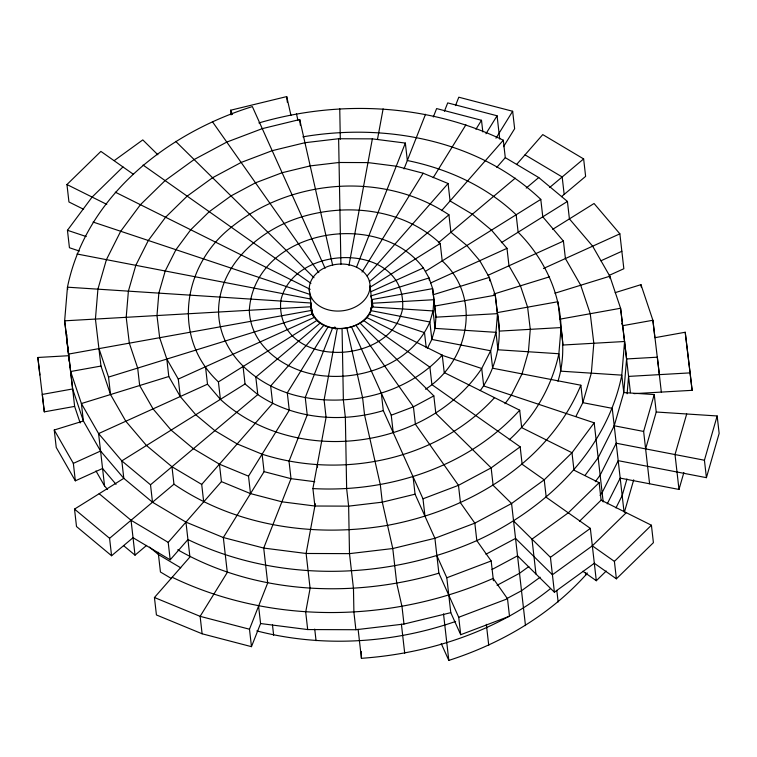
<?xml version="1.0" encoding="UTF-8"?>
<svg xmlns="http://www.w3.org/2000/svg" width="757" height="757" viewBox="0 0 757 757"><rect width="100%" height="100%" fill="white"/><g stroke="black" fill="none" stroke-linecap="round" stroke-linejoin="round"><path stroke-width="1.14" d="M66.928 334.793L66.635 338.275L72.644 388.956L83.384 420.996L100.577 451.03L123.807 478.329L152.498 502.222L185.948 522.122L223.324 537.527L263.71 548.068L306.121 553.481L349.497 553.641L392.779 548.532L434.906 538.284L474.828 523.153L511.571 503.509L544.226 479.834L571.989 452.724L594.179 422.822L483.704 385.966L481.717 368.517L490.65 350.775L495.958 332.332L497.51 313.644L435.956 317.164L435.029 328.377L431.84 339.439L427.459 348.154M371.971 299.545L432.635 288.635L435.956 317.164L432.635 288.635L429.049 277.961L370.779 295.978C383.004 333.506 308.165 342.249 311.174 303.018L67.458 287.187L64.648 320.826L68.622 355.714L37.85 357.474L39.837 374.923M258.894 122.937C338.966 99.555 427.714 103.879 503.301 140.206L505.288 157.655L538.738 177.545L567.428 201.438L569.415 218.887L592.646 246.186L609.839 276.229L620.579 308.26L626.578 358.95L623.777 392.58L614.22 425.775L598.153 457.72L584.981 475.472M627.118 393.791L628.565 376.399L690.119 372.879L692.116 390.328L633.978 393.649M337.253 328.727L324.091 399.923L326.078 417.372L312.906 488.568L314.893 506.017L348.636 506.14L382.304 502.165L415.063 494.198L434.906 538.284L438.88 573.181L458.723 617.267L460.71 634.716L509.499 616.217L507.512 598.768L493.157 578.405C392.353 622.869 272.17 625.348 172.18 577.26M348.958 265.442L372.359 138.862L405.345 143.073L407.332 160.522C447.548 168.745 486.259 186.203 516.151 214.761L518.138 232.21C543.403 257.56 559.972 291.521 561.051 327.573C563.889 345.362 563.388 364.032 557.956 381.282M377.488 139.364L383.127 108.847M315.309 503.755L306.121 553.481L310.096 588.378L305.705 612.11L307.692 629.559L355.894 629.729L403.983 624.052L450.784 612.668L460.71 634.716M325.103 268.252L252.355 106.595C167.458 132.929 85.957 196.309 67.458 287.187L67.723 289.515M626.957 478.963L622.178 495.561L615.952 507.928M649.591 483.78L643.63 431.443L654.247 394.558L623.777 392.58L621.79 375.141L624.591 341.502L620.579 308.26L559.915 319.17L563.038 345.022L624.591 341.502L630.43 392.684M624.478 511.902L633.713 479.815M645.617 448.892L656.234 412.007L654.247 394.558M686.694 413.984L675.017 454.56L678.991 489.448L620.191 478.121L607.228 503.878M678.991 489.448L683.864 472.548M600.046 495.409L602.127 492.608L618.204 460.672L706.413 477.667L704.426 460.228L717.163 415.962L656.234 412.007M706.413 477.667L719.15 433.411L717.163 415.962M332.541 328.122L305.241 397.52L307.228 414.968L289.023 461.231L291.01 478.67L263.71 548.068L267.685 582.956L249.488 629.218L251.475 646.667L202.11 633.789L156.425 614.958L154.437 597.51L189.922 557.01L185.948 522.122M356.528 267.145L405.345 143.073M404.02 168.934L425.529 114.26M433.316 116.985L436.619 108.573L481.499 120.287L482.824 131.917M444.397 111.298L447.709 102.895L497.075 115.774L499.724 139.033M455.487 105.62L458.799 97.208L512.65 111.26L514.637 128.709L503.519 146.678M251.475 646.667L260.578 623.541L258.591 606.092M372.813 306.727L372.416 303.235L433.969 299.715L433.032 310.928L429.853 321.99L431.84 339.439L490.65 350.775L492.637 368.224L580.846 385.218C548.323 463.322 468.006 510.483 387.537 525.349C314.581 537.811 235.824 526.446 173.959 484.187L171.971 466.738L146.47 445.504L125.813 421.233L110.531 394.539L100.984 366.057L95.429 319.066L97.918 289.165L106.415 259.66L120.694 231.273L140.424 204.702L165.102 180.592L194.133 159.547L226.788 142.089L262.272 128.643L299.715 119.53L332.654 265.253M575.954 416.331L582.833 402.667L591.331 373.163L593.819 343.262L590.242 313.71L580.704 285.238L565.413 258.534L563.426 241.095L542.778 216.824L540.791 199.375C478.301 140.045 385.9 122.71 302.876 136.847M328.055 326.958L287.291 392.836L289.278 410.285L248.514 476.162L250.501 493.611L281.916 501.806L314.893 506.017M362.026 272.056L423.172 173.23L448.087 183.506L450.074 200.955L472.377 214.212L491.501 230.147L506.991 248.343L508.978 265.792L520.438 285.815L527.601 307.172L530.279 329.333L528.405 351.759L522.037 373.882L511.325 395.182L504.985 403.718M433.184 177.706L465.924 124.801M423.172 173.23L396.242 166.209L367.978 162.594L339.051 162.49L310.2 165.897L282.115 172.728L255.506 182.815L231.008 195.912L209.235 211.695L190.726 229.768L175.936 249.706L165.215 270.997L158.847 293.129L156.983 315.546L159.661 337.707L166.814 359.064L168.802 376.513L180.27 396.536L195.76 414.741L214.884 430.667L237.178 443.933L262.102 454.2L264.089 471.649L223.324 537.527L227.299 572.415L200.122 616.34L202.11 633.789M475.935 129.267L481.499 120.287M485.956 133.743L497.075 115.774M495.977 138.209L512.65 111.26M79.381 251.05L69.436 247.738L67.449 230.289L92.108 197.075L122.956 166.937M480.279 390.574C496.176 368.687 502.724 340.262 497.51 313.644M595.286 481.707L600.14 475.159L616.207 443.224L704.426 460.228M441.255 643.611L448.816 660.407C500.689 643.724 549.194 615.517 585.899 574.847L587.29 572.973M323.901 325.245L270.675 385.985L272.662 403.434L201.703 484.423L203.69 501.872M367.098 275.945L448.087 183.506M441.596 210.635L503.301 140.206M100.984 366.057L70.656 371.517L81.396 403.547L98.59 433.581L121.82 460.89L123.807 478.329L74.517 509.101L76.504 526.541L111.572 555.742L133.033 537.707L170.193 559.811L168.205 542.372L221.432 481.622L219.435 464.173L193.423 448.702L171.11 430.118L153.046 408.884L139.667 385.521L137.679 368.082L129.333 343.158L126.201 317.306L128.387 291.152L135.815 265.328L148.315 240.489L165.575 217.231L187.168 196.139L212.566 177.734L241.142 162.452L272.198 150.681L304.957 142.713L338.625 138.739L372.359 138.862M496.8 167.335L505.288 157.655M170.193 559.811L187.935 539.561C277.923 582.852 386.089 580.61 476.815 540.602C545.295 509.272 606.556 451.267 621.79 375.141L560.861 371.176L558.874 353.737L561.051 327.573L499.497 331.093L495.277 295.183L489.315 277.384L479.758 260.692L466.851 245.523L450.917 232.257L448.929 214.808C383.96 171.3 291.483 178.453 231.301 227.242C182.749 265.158 171.224 337.859 218.413 381.907L220.401 399.355C293.669 466.662 426.257 451.267 481.717 368.517L440.848 354.882M516.529 164.534L542.76 134.604L583.638 158.923L585.625 176.372L561.486 196.659M83.611 209.292L68.944 201.977L66.957 184.538L100.889 151.391L133.506 174.375M366.795 317.533L442.249 355.147C408.316 392.41 354.002 406.405 305.241 397.52C262.982 390.215 219.681 358.089 218.536 312.026C218.518 264.959 259.746 229.456 301.958 216.814C348.466 202.819 403.897 209.206 440.224 243.461L442.211 260.91C482.417 297.766 468.82 361.344 425.548 389.24M494.539 397.662C437.168 460.322 341.776 479.664 262.102 454.2M442.249 355.147L444.236 372.586L519.69 410.199C468.034 467.211 388.54 492.807 312.906 488.568M509.224 439.817C534.291 417.239 551.806 386.713 558.874 353.737L497.945 349.781L495.958 332.332L435.029 328.377L433.032 310.928L372.103 306.973M519.69 410.199L521.687 427.648L571.989 452.724L573.976 470.163L599.128 482.701L568.28 512.839L531.991 539.135L535.965 574.033M579.436 521.327L601.115 500.15L599.128 482.701M485.947 554.228L515.545 538.407L552.421 574.762L592.334 545.835L626.266 512.688M651.417 525.226L653.405 542.674L616.387 578.831L614.4 561.382L651.417 525.226L601.115 500.15M582.871 571.261L596.308 580.723L606.243 571.024M320.183 323.031L255.809 377.147L257.796 394.586C294.18 419.34 341.786 423.049 383.307 410.616L422.993 498.797L424.98 516.236M369.359 281.699L448.929 214.808M152.498 502.222L150.511 484.783L257.796 394.586L245.05 383.969L243.063 366.53M438.398 242.779L515.29 178.141M111.572 555.742L109.585 538.303L173.959 484.187M526.219 188.067L538.738 177.545M549.667 187.481L583.638 158.923M123.505 545.57L135.02 555.155L146.64 545.381M114.279 160.569L142.789 139.903L157.872 154.778M363.71 320.542L429.91 367.192L431.897 384.641L520.163 446.838L491.142 467.883L458.477 485.341L422.993 498.797M528.85 566.529L519.52 573.295L497.065 585.303M616.387 578.831L594.321 563.274L554.408 592.211L550.434 557.313L590.346 528.386L546.213 497.283L544.226 479.834L522.15 464.287L520.163 446.838M540.167 577.212L521.507 590.744L507.218 598.38M550.547 588.577C497.037 631.433 429.314 653.537 361.42 658.316L358.108 629.237M218.413 381.907L316.994 320.381M370.23 287.149L440.224 243.461M245.05 383.969L121.82 460.89L150.511 484.783M425.453 271.366L540.791 199.375M501.38 242.666L567.428 201.438M552.657 229.352L594.056 203.501L619.869 233.837L623.844 268.735L609.186 275.378M360.077 323.173L433.837 395.892L413.426 406.812L391.246 415.215L393.233 432.663M492.012 569.491L517.533 555.846L554.408 592.211M180.27 396.536L178.283 379.087L314.41 317.344M370.958 291.691L423.324 267.95L429.049 277.961L429.314 280.289M205.507 366.738L207.494 384.187L98.59 433.581L104.551 485.928L107.551 489.448M430.544 283.014L506.991 248.343M116.058 484.329L102.564 468.479L75.34 480.827L73.353 463.379L100.577 451.03M488.028 275.293L563.426 241.095M543.422 268.517L619.869 233.837M600.916 260.787L621.857 251.286M450.784 612.668L446.81 577.771L491.17 560.965L493.422 580.733M458.723 617.267L507.512 598.768M455.629 621.431C392.296 643.545 321.933 647.718 256.822 630.912M110.531 394.539L108.544 377.09L312.509 314.004M168.802 376.513L81.396 403.547L83.384 420.996L54.249 430.004L56.236 447.453L75.34 480.827M433.278 294.71L489.315 277.384L489.713 280.866M493.545 294.132L549.573 276.807M554.928 293.214L609.839 276.229L610.104 278.557M615.186 292.637L640.961 284.66L652.894 320.258L659.347 374.639M231.074 114.903L230.544 110.248L286.704 96.593L290.953 115.357M438.88 573.181C353.349 598.39 256.169 594.68 177.763 549.781M80.185 422.974L74.631 406.405L68.669 354.068L311.307 310.446M434.622 306.083L495.277 295.183L497.264 312.622L557.928 301.721L559.915 319.17M72.644 388.956L42.316 394.416L44.303 411.855L74.631 406.405M690.119 372.879L685.217 332.247L654.881 337.698L652.894 320.258L622.566 325.709L621.828 323.494M310.862 306.755L64.648 320.826L68.669 354.068M626.578 358.95L657.36 357.19L661.334 392.088M314.761 481.707L291.01 478.67L264.089 471.649M260.578 623.541L307.692 629.559M77.006 253.992L311.108 299.11M371.044 310.663L429.853 321.99C413.331 360.521 368.356 378.623 328.472 376.191C292.003 374.715 250.614 350.273 249.308 310.275C254.399 229.636 378.547 207.853 423.324 267.95M614.22 425.775L643.63 431.443M249.488 629.218L200.122 616.34L154.437 597.51M93.083 222.056L309.604 294.303M369.255 314.212L424.497 332.635L426.219 347.756M67.449 230.289L86.232 236.553M219.435 464.173L248.514 476.162M221.432 481.622L250.501 493.611M115.272 192.164L310.2 289.325M66.957 184.538L106.775 204.381M525.017 154.854L562.177 176.958L564.164 194.407M171.971 466.738L201.703 484.423M99.167 493.715L131.046 520.258L168.205 542.372M180.762 567.826L158.459 554.569L149.498 547.093M171.602 578.641L160.446 572.008L158.194 552.241M143.035 165.045L310.938 283.355M592.334 545.835L614.4 561.382M74.517 509.101L109.585 538.303M175.69 141.37L313.985 277.724M513.558 520.958L550.434 557.313M207.494 384.187L220.401 399.355M212.433 121.726L318.801 272.596M355.998 325.359L413.426 406.812L415.413 424.251L458.477 485.341L460.464 502.79L474.828 523.153L476.815 540.602L491.17 560.965M166.814 359.064L178.283 379.087M95.959 470.911L104.551 485.928M54.249 430.004L73.353 463.379M351.56 327.043L391.246 415.215M436.893 555.733L446.81 577.771M230.544 110.248L232.437 114.449M98.997 348.617L108.544 377.09M346.886 328.178L362.603 397.728L364.59 415.167L380.307 484.717L382.304 502.165L392.779 548.532L396.753 583.42L401.995 606.603L403.983 624.052M296.47 113.796L297.965 120.42M334.849 326.882L335.351 329.087M692.116 390.328L685.217 332.247M37.85 357.474L44.303 411.855M640.961 284.66L641.226 286.988M624.033 511.846L612.233 408.335L582.833 402.667L580.846 385.218M594.179 422.822L603.187 501.91M590.346 528.386L596.308 580.723M585.634 572.519L585.899 574.847M556.811 590.337L558.136 601.966M525.481 625.632L511.571 503.509L493.129 485.332L491.142 467.883L435.824 413.341L433.837 395.892M486.354 624.345L488.738 645.276M443.517 613.889L448.816 660.407M413.076 476.749L415.063 494.198M372.103 300.709L372.766 306.519M370.05 285.815A30.479 23.42 -6.5 0 1 324.819 308.733A30.479 23.42 -6.5 0 1 324.081 268.101A30.479 23.42 -6.5 0 1 370.05 285.815L372.037 303.254M371.308 300.633L372.103 307.616M381.32 393.167L383.307 410.616M370.589 307.768L370.854 310.096M401.39 624.128L404.711 653.206M299.715 119.53L300.378 125.35M355.894 629.729L353.907 612.281L353.472 588.53L349.497 553.641L348.636 506.14L346.649 488.691L345.353 417.438L343.366 399.999L342.069 328.746M311.837 308.828L312.632 315.811M309.253 289.288L311.241 306.727M310.995 307.919L311.704 313.937M286.704 96.593L287.367 102.403M317.297 464.836L317.562 467.164M314.732 629.086L316.057 640.715M272.463 624.828L273.656 635.303M131.046 520.258L135.02 555.155M69.029 359.206L69.294 361.534M69.691 365.025L69.956 367.344M361.297 651.531L361.42 658.316M339.751 108.686L340.3 139.222M338.625 138.739L340.905 264.278M371.602 299.611A30.479 23.42 -6.5 0 1 342.666 328.415A30.479 23.42 -6.5 0 1 311.401 303.964M280.715 301.04C275.614 368.81 390.385 367.476 402.573 308.951C407.663 241.18 292.893 242.514 280.715 301.04"/></g></svg>
